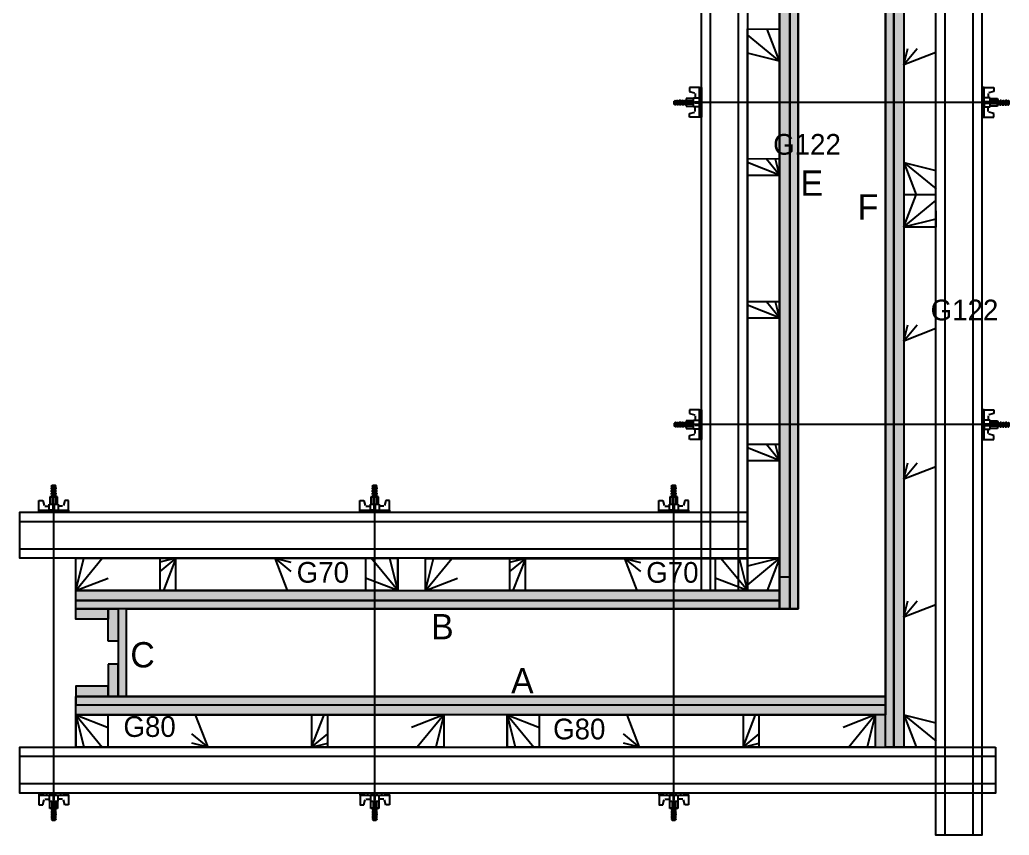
# Model space of a CAD drawing. Header units: metres. Extents: x 4696 to 9453, y 4077 to 4748.
# Drawn here: x 4696.1 to 5126.3, y 4115 to 4469.3 of the extents above; entities that cross this region are included whole.
import ezdxf

# ---------------------------------------------------------------- set-up
doc = ezdxf.new("R2010")
doc.units = ezdxf.units.M
for name, color, linetype in [('CHAPA', 7, 'Continuous'), ('CONCRETO', 7, 'Continuous'), ('Hachura', 7, 'Continuous'), ('Madeira', 7, 'Continuous'), ('Perfil Metálico', 7, 'Continuous'), ('SARRAFO', 7, 'Continuous'), ('TEXTO_GERAL', 7, 'Continuous')]:
    doc.layers.add(name, color=color, linetype=linetype)

msp = doc.modelspace()

# ---------------------------------------------------------------- hatches: boundary and pattern name
at = {"layer": 'Hachura'}
h = msp.add_hatch(color=7, dxfattribs=at)
h.dxf.hatch_style = 1
h.paths.add_polyline_path([(5026.46, 4633.3), (5030.86, 4633.3), (5030.86, 4633.3), (5030.86, 4213.3), (5030.86, 4213.3), (5026.46, 4213.3), (5026.46, 4213.3), (5026.46, 4633.3)])
h = msp.add_hatch(color=7, dxfattribs=at)
h.dxf.hatch_style = 1
h.paths.add_polyline_path([(5030.86, 4633.3), (5034.46, 4633.3), (5034.46, 4633.3), (5034.46, 4213.3), (5034.46, 4213.3), (5030.86, 4213.3), (5030.86, 4213.3), (5030.86, 4633.3)])
h = msp.add_hatch(color=7, dxfattribs=at)
h.dxf.hatch_style = 1
h.paths.add_polyline_path([(5076.06, 4153.3), (5072.46, 4153.3), (5072.46, 4153.3), (5072.46, 4633.3), (5072.46, 4633.3), (5076.06, 4633.3), (5076.06, 4633.3), (5076.06, 4153.3)])
h = msp.add_hatch(color=7, dxfattribs=at)
h.dxf.hatch_style = 1
h.paths.add_polyline_path([(5076.06, 4633.3), (5080.46, 4633.3), (5080.46, 4633.3), (5080.46, 4153.3), (5080.46, 4153.3), (5076.06, 4153.3), (5076.06, 4153.3), (5076.06, 4633.3)])
h = msp.add_hatch(color=7, dxfattribs=at)
h.dxf.hatch_style = 1
h.paths.add_polyline_path([(5026.46, 4216.9), (5026.46, 4221.3), (5026.46, 4221.3), (4720.46, 4221.3), (4720.46, 4221.3), (4720.46, 4216.9), (4720.46, 4216.9), (5026.46, 4216.9)])
h = msp.add_hatch(color=7, dxfattribs=at)
h.dxf.hatch_style = 1
h.paths.add_polyline_path([(5026.46, 4213.3), (4720.46, 4213.3), (4720.46, 4213.3), (4720.46, 4216.9), (4720.46, 4216.9), (5026.46, 4216.9), (5026.46, 4216.9), (5026.46, 4213.3)])
h = msp.add_hatch(color=7, dxfattribs=at)
h.dxf.hatch_style = 1
h.paths.add_polyline_path([(4734.46, 4208.9), (4734.46, 4213.3), (4734.46, 4213.3), (4720.46, 4213.3), (4720.46, 4213.3), (4720.46, 4208.9), (4720.46, 4208.9), (4734.46, 4208.9)])
h = msp.add_hatch(color=7, dxfattribs=at)
h.dxf.hatch_style = 1
h.paths.add_polyline_path([(4738.86, 4213.3), (4734.46, 4213.3), (4734.46, 4213.3), (4734.46, 4199.3), (4734.46, 4199.3), (4738.86, 4199.3), (4738.86, 4199.3), (4738.86, 4213.3)])
h = msp.add_hatch(color=7, dxfattribs=at)
h.dxf.hatch_style = 1
h.paths.add_polyline_path([(4738.86, 4175.3), (4742.46, 4175.3), (4742.46, 4175.3), (4742.46, 4213.3), (4742.46, 4213.3), (4738.86, 4213.3), (4738.86, 4213.3), (4738.86, 4175.3)])
h = msp.add_hatch(color=7, dxfattribs=at)
h.dxf.hatch_style = 1
h.paths.add_polyline_path([(4738.86, 4175.3), (4734.46, 4175.3), (4734.46, 4175.3), (4734.46, 4189.3), (4734.46, 4189.3), (4738.86, 4189.3), (4738.86, 4189.3), (4738.86, 4175.3)])
h = msp.add_hatch(color=7, dxfattribs=at)
h.dxf.hatch_style = 1
h.paths.add_polyline_path([(4734.46, 4179.7), (4734.46, 4175.3), (4734.46, 4175.3), (4720.46, 4175.3), (4720.46, 4175.3), (4720.46, 4179.7), (4720.46, 4179.7), (4734.46, 4179.7)])
h = msp.add_hatch(color=7, dxfattribs=at)
h.dxf.hatch_style = 1
h.paths.add_polyline_path([(5072.46, 4175.3), (4720.46, 4175.3), (4720.46, 4175.3), (4720.46, 4171.7), (4720.46, 4171.7), (5072.46, 4171.7), (5072.46, 4171.7), (5072.46, 4175.3)])
h = msp.add_hatch(color=7, dxfattribs=at)
h.dxf.hatch_style = 1
h.paths.add_polyline_path([(5072.46, 4171.7), (5072.46, 4167.3), (5072.46, 4167.3), (4720.46, 4167.3), (4720.46, 4167.3), (4720.46, 4171.7), (4720.46, 4171.7), (5072.46, 4171.7)])
h = msp.add_hatch(color=7, dxfattribs=at)
h.dxf.hatch_style = 1
h.paths.add_polyline_path([(5072.46, 4153.3), (5068.06, 4153.3), (5068.06, 4153.3), (5068.06, 4167.3), (5068.06, 4167.3), (5072.46, 4167.3), (5072.46, 4167.3), (5072.46, 4153.3)])

# ---------------------------------------------------------------- linework, layer by layer
at = {"layer": 'CHAPA', "color": 7, "lineweight": 25}
for p, q in [((5072.46, 4175.3), (5072.46, 4167.3)), ((5072.46, 4167.3), (5068.68, 4167.3))]:
    msp.add_line(p, q, dxfattribs=at)
for points in [[(5034.46, 4633.3), (5034.46, 4213.3), (5030.86, 4213.3), (5030.86, 4633.3)], [(5076.06, 4153.3), (5072.46, 4153.3), (5072.46, 4633.3), (5076.06, 4633.3)], [(5026.46, 4213.3), (4720.46, 4213.3), (4720.46, 4216.9), (5026.46, 4216.9)], [(4738.86, 4175.3), (4742.46, 4175.3), (4742.46, 4213.3), (4738.86, 4213.3)], [(5072.46, 4175.3), (4720.46, 4175.3), (4720.46, 4171.7), (5072.46, 4171.7)]]:
    msp.add_lwpolyline(points, close=True, dxfattribs=at)
at = {"layer": 'CONCRETO', "color": 7, "lineweight": 25}
msp.add_lwpolyline([(4742.46, 4175.3), (4742.46, 4213.3), (5034.46, 4213.3), (5034.46, 4611.3), (5072.46, 4611.3), (5072.46, 4175.3)], close=True, dxfattribs=at)
at = {"layer": 'Hachura', "color": 7, "lineweight": 25}
for p, q in [((4991.56, 4439.84), (4987.31, 4439.84)), ((4987.31, 4439.84), (4987.31, 4438.17)), ((4991.56, 4426.94), (4991.56, 4439.84)), ((4991.56, 4439.84), (4992.47, 4439.84)), ((4992.47, 4439.84), (4992.47, 4426.95)), ((5114.47, 4439.84), (5114.47, 4426.95)), ((5115.37, 4439.84), (5114.47, 4439.84)), ((5115.37, 4426.94), (5115.37, 4439.84)), ((5115.37, 4439.84), (5119.63, 4439.84)), ((5119.63, 4439.84), (5119.63, 4438.16)), ((4987.31, 4438.17), (4989.52, 4437.58)), ((4989.76, 4437.27), (4989.76, 4435.32)), ((4991.54, 4439.7), (4992.47, 4439.7)), ((4991.54, 4439.49), (4992.47, 4439.49)), ((4991.54, 4439.16), (4992.47, 4439.16)), ((4991.54, 4438.69), (4992.47, 4438.69)), ((4991.54, 4437.85), (4992.47, 4437.85)), ((4991.54, 4436.42), (4992.47, 4436.42)), ((4992.47, 4438.89), (4992.47, 4431.07)), ((5115.39, 4439.7), (5114.46, 4439.7)), ((5115.39, 4439.49), (5114.46, 4439.49)), ((5115.39, 4439.16), (5114.46, 4439.16)), ((5115.39, 4438.69), (5114.46, 4438.69)), ((5115.39, 4437.85), (5114.46, 4437.85)), ((5114.47, 4438.89), (5114.47, 4431.07)), ((5115.39, 4436.42), (5114.47, 4436.42)), ((5117.17, 4437.27), (5117.17, 4435.32)), ((5119.63, 4438.16), (5117.42, 4437.58)), ((4980.99, 4434.29), (4980.67, 4433.97)), ((4980.67, 4432.68), (4980.67, 4433.97)), ((4980.99, 4432.36), (4980.67, 4432.68)), ((4980.99, 4433.78), (4981.32, 4434.45)), ((4981.55, 4434.4), (4980.99, 4433.26)), ((4980.99, 4434.04), (4981.12, 4434.3)), ((4981.12, 4434.3), (4980.99, 4434.3)), ((4981.63, 4434.3), (4980.99, 4433.01)), ((4980.99, 4434.29), (4980.99, 4432.36)), ((4981.31, 4432.36), (4980.99, 4432.36)), ((4980.99, 4432.36), (4980.99, 4432.36)), ((4981.31, 4432.36), (4982.28, 4434.3)), ((4981.31, 4432.36), (4982.28, 4434.3)), ((4981.4, 4432.29), (4982.48, 4434.45)), ((4981.63, 4434.3), (4982.28, 4434.3)), ((4982.71, 4434.4), (4981.64, 4432.25)), ((4982.79, 4434.3), (4981.82, 4432.36)), ((4982.47, 4432.36), (4981.82, 4432.36)), ((4982.47, 4432.36), (4983.44, 4434.3)), ((4982.56, 4432.29), (4983.65, 4434.45)), ((4983.44, 4434.3), (4982.79, 4434.3)), ((4983.87, 4434.4), (4982.8, 4432.25)), ((4983.95, 4434.3), (4982.99, 4432.36)), ((4983.63, 4432.36), (4982.99, 4432.36)), ((4983.2, 4432.36), (4982.99, 4432.36)), ((4983.63, 4432.36), (4984.6, 4434.3)), ((4983.72, 4432.29), (4984.81, 4434.45)), ((4984.16, 4434.3), (4983.95, 4434.3)), ((4985.03, 4434.4), (4983.96, 4432.25)), ((4985.11, 4434.3), (4984.15, 4432.36)), ((4984.79, 4432.36), (4984.15, 4432.36)), ((4984.16, 4434.3), (4984.6, 4434.3)), ((4984.79, 4432.36), (4985.76, 4434.3)), ((4985.11, 4434.3), (4985.76, 4434.3)), ((4985.76, 4433.52), (4985.13, 4432.25)), ((4985.76, 4433.26), (4985.31, 4432.36)), ((4985.76, 4432.36), (4985.31, 4432.36)), ((5125.27, 4433.39), (4985.47, 4433.38)), ((4985.76, 4435.07), (4985.76, 4431.72)), ((4988.98, 4435.07), (4985.76, 4435.07)), ((4985.76, 4434.3), (4988.98, 4434.3)), ((4985.76, 4432.75), (4988.98, 4432.75)), ((4985.76, 4431.72), (4988.98, 4431.72)), ((4985.83, 4435.07), (4985.83, 4431.72)), ((4988.98, 4431.46), (4988.98, 4435.33)), ((4988.98, 4435.33), (4991.56, 4435.33)), ((4988.98, 4435.33), (4988.98, 4435.07)), ((4988.98, 4435.33), (4988.98, 4435.07)), ((4991.56, 4431.46), (4988.98, 4431.46)), ((4989.56, 4433.6), (4991.56, 4433.6)), ((4991.56, 4433.08), (4989.56, 4433.08)), ((4989.76, 4429.51), (4989.76, 4431.46)), ((4991.56, 4433.39), (4991.56, 4431.46)), ((4991.56, 4433.39), (4992.47, 4433.39)), ((4991.56, 4432.1), (4991.56, 4432.75)), ((4991.56, 4426.94), (4991.56, 4432.1)), ((4991.88, 4432.43), (4991.67, 4432.43)), ((4991.69, 4434.37), (4992.12, 4434.37)), ((4992.32, 4432.43), (4991.88, 4432.43)), ((5115.37, 4433.39), (5114.47, 4433.39)), ((5114.62, 4432.43), (5115.05, 4432.43)), ((5115.24, 4434.37), (5114.81, 4434.37)), ((5115.05, 4432.43), (5115.26, 4432.43)), ((5117.95, 4435.33), (5115.37, 4435.33)), ((5117.37, 4433.6), (5115.37, 4433.6)), ((5115.37, 4433.39), (5115.37, 4431.46)), ((5115.37, 4433.08), (5117.37, 4433.08)), ((5115.37, 4432.1), (5115.37, 4432.75)), ((5115.37, 4426.94), (5115.37, 4432.1)), ((5115.37, 4431.46), (5117.95, 4431.46)), ((5117.17, 4429.51), (5117.17, 4431.46)), ((5117.95, 4431.46), (5117.95, 4435.33)), ((5117.95, 4435.33), (5117.95, 4435.07)), ((5117.95, 4435.33), (5117.95, 4435.07)), ((5117.95, 4435.07), (5121.17, 4435.07)), ((5121.17, 4434.3), (5117.95, 4434.3)), ((5121.17, 4432.75), (5117.95, 4432.75)), ((5121.17, 4431.72), (5117.95, 4431.72)), ((5121.11, 4435.07), (5121.11, 4431.72)), ((5121.17, 4435.07), (5121.17, 4431.72)), ((5121.82, 4434.3), (5121.17, 4434.3)), ((5122.14, 4432.36), (5121.17, 4434.3)), ((5121.17, 4433.52), (5121.81, 4432.25)), ((5121.17, 4433.26), (5121.62, 4432.36)), ((5121.17, 4432.36), (5121.62, 4432.36)), ((5121.82, 4434.3), (5122.79, 4432.36)), ((5121.9, 4434.39), (5122.97, 4432.25)), ((5123.21, 4432.29), (5122.13, 4434.45)), ((5122.14, 4432.36), (5122.79, 4432.36)), ((5122.77, 4434.3), (5122.33, 4434.3)), ((5123.3, 4432.36), (5122.33, 4434.3)), ((5122.77, 4434.3), (5122.98, 4434.3)), ((5122.98, 4434.3), (5123.95, 4432.36)), ((5123.06, 4434.39), (5124.13, 4432.25)), ((5124.37, 4432.29), (5123.29, 4434.45)), ((5123.3, 4432.36), (5123.95, 4432.36)), ((5123.49, 4434.3), (5124.14, 4434.3)), ((5124.46, 4432.36), (5123.49, 4434.3)), ((5123.73, 4432.36), (5123.95, 4432.36)), ((5124.14, 4434.3), (5125.11, 4432.36)), ((5124.22, 4434.39), (5125.29, 4432.25)), ((5125.53, 4432.29), (5124.45, 4434.45)), ((5124.46, 4432.36), (5125.11, 4432.36)), ((5125.62, 4432.36), (5124.66, 4434.3)), ((5125.3, 4434.3), (5124.66, 4434.3)), ((5125.62, 4432.36), (5124.66, 4434.3)), ((5125.3, 4434.3), (5125.95, 4433.01)), ((5125.38, 4434.39), (5125.95, 4433.26)), ((5125.95, 4433.78), (5125.61, 4434.45)), ((5125.62, 4432.36), (5125.95, 4432.36)), ((5125.95, 4434.04), (5125.82, 4434.3)), ((5125.82, 4434.3), (5125.95, 4434.3)), ((5125.94, 4434.29), (5126.27, 4433.97)), ((5125.94, 4434.29), (5125.94, 4432.36)), ((5125.94, 4432.36), (5126.27, 4432.68)), ((5125.94, 4432.36), (5125.94, 4432.36)), ((5126.27, 4432.68), (5126.27, 4433.97)), ((4987.31, 4428.62), (4989.52, 4429.2)), ((4987.31, 4426.94), (4987.31, 4428.62)), ((4992.47, 4426.95), (4987.33, 4426.95)), ((4991.54, 4430.35), (4992.47, 4430.35)), ((4991.54, 4428.94), (4992.47, 4428.94)), ((4991.54, 4428.1), (4992.47, 4428.1)), ((4991.54, 4427.63), (4992.47, 4427.63)), ((4991.54, 4427.3), (4992.47, 4427.3)), ((4991.54, 4427.08), (4992.47, 4427.08)), ((5115.39, 4430.35), (5114.46, 4430.35)), ((5115.39, 4428.94), (5114.46, 4428.94)), ((5115.39, 4428.09), (5114.46, 4428.09)), ((5115.39, 4427.63), (5114.46, 4427.63)), ((5115.39, 4427.29), (5114.46, 4427.29)), ((5115.39, 4427.08), (5114.46, 4427.08)), ((5114.47, 4426.95), (5119.6, 4426.95)), ((5119.63, 4428.62), (5117.42, 4429.2)), ((5119.63, 4426.94), (5119.63, 4428.62)), ((4991.59, 4299.84), (4987.33, 4299.84)), ((4987.33, 4299.84), (4987.33, 4298.17)), ((4987.33, 4298.17), (4989.54, 4297.58)), ((4991.57, 4299.7), (4992.5, 4299.7)), ((4991.57, 4299.49), (4992.5, 4299.49)), ((4991.57, 4299.16), (4992.5, 4299.16)), ((4991.57, 4298.69), (4992.5, 4298.69)), ((4991.57, 4297.85), (4992.5, 4297.85)), ((4991.59, 4286.94), (4991.59, 4299.84)), ((4991.59, 4299.84), (4992.49, 4299.84)), ((4992.49, 4299.84), (4992.49, 4286.95)), ((4992.49, 4298.89), (4992.49, 4291.07)), ((5114.49, 4299.84), (5114.49, 4286.95)), ((5115.4, 4299.84), (5114.49, 4299.84)), ((5115.41, 4299.7), (5114.49, 4299.7)), ((5115.41, 4299.49), (5114.49, 4299.49)), ((5115.41, 4299.16), (5114.49, 4299.16)), ((5114.49, 4298.89), (5114.49, 4291.07)), ((5115.41, 4298.69), (5114.49, 4298.69)), ((5115.41, 4297.85), (5114.49, 4297.85)), ((5115.4, 4286.94), (5115.4, 4299.84)), ((5115.4, 4299.84), (5119.65, 4299.84)), ((5119.65, 4298.16), (5117.44, 4297.58)), ((5119.65, 4299.84), (5119.65, 4298.16)), ((4981.01, 4294.29), (4980.69, 4293.97)), ((4980.69, 4292.68), (4980.69, 4293.97)), ((4981.01, 4293.78), (4981.35, 4294.45)), ((4981.58, 4294.4), (4981.01, 4293.26)), ((4981.01, 4294.04), (4981.14, 4294.3)), ((4981.14, 4294.3), (4981.01, 4294.3)), ((4981.66, 4294.3), (4981.01, 4293.01)), ((4981.01, 4294.29), (4981.01, 4292.36)), ((4981.34, 4292.36), (4982.3, 4294.3)), ((4981.34, 4292.36), (4982.3, 4294.3)), ((4981.43, 4292.29), (4982.51, 4294.45)), ((4981.66, 4294.3), (4982.3, 4294.3)), ((4982.74, 4294.4), (4981.67, 4292.25)), ((4982.82, 4294.3), (4981.85, 4292.36)), ((4982.5, 4292.36), (4983.46, 4294.3)), ((4982.59, 4292.29), (4983.67, 4294.45)), ((4983.46, 4294.3), (4982.82, 4294.3)), ((4983.9, 4294.4), (4982.83, 4292.25)), ((4983.98, 4294.3), (4983.01, 4292.36)), ((4983.66, 4292.36), (4984.62, 4294.3)), ((4983.75, 4292.29), (4984.83, 4294.45)), ((4984.19, 4294.3), (4983.98, 4294.3)), ((4985.06, 4294.4), (4983.99, 4292.25)), ((4985.14, 4294.3), (4984.17, 4292.36)), ((4984.19, 4294.3), (4984.62, 4294.3)), ((4984.82, 4292.36), (4985.79, 4294.3)), ((4985.14, 4294.3), (4985.79, 4294.3)), ((4985.79, 4293.52), (4985.15, 4292.25)), ((4985.79, 4295.07), (4985.79, 4291.72)), ((4989.01, 4295.07), (4985.79, 4295.07)), ((4985.79, 4294.3), (4989.01, 4294.3)), ((4985.85, 4295.07), (4985.85, 4291.72)), ((4989.01, 4291.46), (4989.01, 4295.33)), ((4989.01, 4295.33), (4991.59, 4295.33)), ((4989.01, 4295.33), (4989.01, 4295.07)), ((4989.01, 4295.33), (4989.01, 4295.07)), ((4989.59, 4293.6), (4991.59, 4293.6)), ((4989.78, 4297.27), (4989.78, 4295.32)), ((4991.57, 4296.42), (4992.49, 4296.42)), ((4991.72, 4294.37), (4992.15, 4294.37)), ((5115.41, 4296.42), (5114.49, 4296.42)), ((5115.27, 4294.37), (5114.84, 4294.37)), ((5117.98, 4295.33), (5115.4, 4295.33)), ((5117.39, 4293.6), (5115.4, 4293.6)), ((5117.2, 4297.27), (5117.2, 4295.32)), ((5117.98, 4291.46), (5117.98, 4295.33)), ((5117.98, 4295.33), (5117.98, 4295.07)), ((5117.98, 4295.33), (5117.98, 4295.07)), ((5117.98, 4295.07), (5121.2, 4295.07)), ((5121.2, 4294.3), (5117.98, 4294.3)), ((5121.13, 4295.07), (5121.13, 4291.72)), ((5121.2, 4295.07), (5121.2, 4291.72)), ((5121.84, 4294.3), (5121.2, 4294.3)), ((5122.17, 4292.36), (5121.2, 4294.3)), ((5121.2, 4293.52), (5121.83, 4292.25)), ((5121.84, 4294.3), (5122.81, 4292.36)), ((5121.92, 4294.39), (5122.99, 4292.25)), ((5123.24, 4292.29), (5122.15, 4294.45)), ((5122.79, 4294.3), (5122.36, 4294.3)), ((5123.33, 4292.36), (5122.36, 4294.3)), ((5122.79, 4294.3), (5123.01, 4294.3)), ((5123.01, 4294.3), (5123.97, 4292.36)), ((5123.08, 4294.39), (5124.16, 4292.25)), ((5124.4, 4292.29), (5123.31, 4294.45)), ((5123.52, 4294.3), (5124.17, 4294.3)), ((5124.49, 4292.36), (5123.52, 4294.3)), ((5124.17, 4294.3), (5125.13, 4292.36)), ((5124.25, 4294.39), (5125.32, 4292.25)), ((5125.56, 4292.29), (5124.47, 4294.45)), ((5125.65, 4292.36), (5124.68, 4294.3)), ((5125.33, 4294.3), (5124.68, 4294.3)), ((5125.65, 4292.36), (5124.68, 4294.3)), ((5125.33, 4294.3), (5125.97, 4293.01)), ((5125.41, 4294.39), (5125.97, 4293.26)), ((5125.97, 4293.78), (5125.64, 4294.45)), ((5125.97, 4294.04), (5125.84, 4294.3)), ((5125.84, 4294.3), (5125.97, 4294.3)), ((5125.97, 4294.29), (5126.29, 4293.97)), ((5125.97, 4294.29), (5125.97, 4292.36)), ((5126.29, 4292.68), (5126.29, 4293.97)), ((4981.01, 4292.36), (4980.69, 4292.68)), ((4981.34, 4292.36), (4981.01, 4292.36)), ((4981.01, 4292.36), (4981.01, 4292.36)), ((4982.5, 4292.36), (4981.85, 4292.36)), ((4983.66, 4292.36), (4983.01, 4292.36)), ((4983.22, 4292.36), (4983.01, 4292.36)), ((4984.82, 4292.36), (4984.17, 4292.36)), ((4985.79, 4293.26), (4985.33, 4292.36)), ((4985.79, 4292.36), (4985.33, 4292.36)), ((5125.29, 4293.39), (4985.49, 4293.38)), ((4985.79, 4292.75), (4989.01, 4292.75)), ((4985.79, 4291.72), (4989.01, 4291.72)), ((4987.33, 4288.62), (4989.54, 4289.2)), ((4991.59, 4291.46), (4989.01, 4291.46)), ((4991.59, 4293.08), (4989.59, 4293.08)), ((4989.78, 4289.51), (4989.78, 4291.46)), ((4991.57, 4290.35), (4992.5, 4290.35)), ((4991.59, 4293.39), (4991.59, 4291.46)), ((4991.59, 4293.39), (4992.49, 4293.39)), ((4991.59, 4292.1), (4991.59, 4292.75)), ((4991.59, 4286.94), (4991.59, 4292.1)), ((4991.91, 4292.43), (4991.7, 4292.43)), ((4992.34, 4292.43), (4991.91, 4292.43)), ((5115.4, 4293.39), (5114.49, 4293.39)), ((5115.41, 4290.35), (5114.49, 4290.35)), ((5114.64, 4292.43), (5115.08, 4292.43)), ((5115.08, 4292.43), (5115.29, 4292.43)), ((5115.4, 4293.39), (5115.4, 4291.46)), ((5115.4, 4293.08), (5117.39, 4293.08)), ((5115.4, 4292.1), (5115.4, 4292.75)), ((5115.4, 4286.94), (5115.4, 4292.1)), ((5115.4, 4291.46), (5117.98, 4291.46)), ((5117.2, 4289.51), (5117.2, 4291.46)), ((5119.65, 4288.62), (5117.44, 4289.2)), ((5121.2, 4292.75), (5117.98, 4292.75)), ((5121.2, 4291.72), (5117.98, 4291.72)), ((5121.2, 4293.26), (5121.65, 4292.36)), ((5121.2, 4292.36), (5121.65, 4292.36)), ((5122.17, 4292.36), (5122.81, 4292.36)), ((5123.33, 4292.36), (5123.97, 4292.36)), ((5123.76, 4292.36), (5123.97, 4292.36)), ((5124.49, 4292.36), (5125.13, 4292.36)), ((5125.65, 4292.36), (5125.97, 4292.36)), ((5125.97, 4292.36), (5126.29, 4292.68)), ((5125.97, 4292.36), (5125.97, 4292.36)), ((4987.33, 4286.94), (4987.33, 4288.62)), ((4992.49, 4286.95), (4987.36, 4286.95)), ((4991.57, 4288.94), (4992.5, 4288.94)), ((4991.57, 4288.1), (4992.5, 4288.1)), ((4991.57, 4287.63), (4992.5, 4287.63)), ((4991.57, 4287.3), (4992.5, 4287.3)), ((4991.57, 4287.08), (4992.5, 4287.08)), ((5115.41, 4288.94), (5114.49, 4288.94)), ((5115.41, 4288.09), (5114.49, 4288.09)), ((5115.41, 4287.63), (5114.49, 4287.63)), ((5115.41, 4287.29), (5114.49, 4287.29)), ((5115.41, 4287.08), (5114.49, 4287.08)), ((5114.49, 4286.95), (5119.63, 4286.95)), ((5119.65, 4286.94), (5119.65, 4288.62)), ((4711.86, 4265.05), (4709.72, 4266.12)), ((4711.86, 4263.89), (4709.72, 4264.96)), ((4711.86, 4262.73), (4709.72, 4263.8)), ((4709.75, 4266.37), (4711.92, 4265.28)), ((4709.75, 4265.2), (4711.92, 4264.12)), ((4709.75, 4264.04), (4711.92, 4262.96)), ((4709.82, 4266.78), (4710.14, 4267.1)), ((4709.82, 4266.46), (4709.82, 4266.78)), ((4709.82, 4266.78), (4709.82, 4266.78)), ((4711.76, 4266.78), (4709.82, 4266.78)), ((4709.82, 4266.46), (4711.76, 4265.49)), ((4709.82, 4266.46), (4711.76, 4265.49)), ((4709.82, 4265.3), (4709.82, 4265.94)), ((4711.76, 4264.97), (4709.82, 4265.94)), ((4709.82, 4265.3), (4711.76, 4264.33)), ((4709.82, 4264.14), (4709.82, 4264.78)), ((4711.76, 4263.81), (4709.82, 4264.78)), ((4709.82, 4264.57), (4709.82, 4264.78)), ((4709.82, 4264.14), (4711.76, 4263.17)), ((4709.82, 4262.98), (4709.82, 4263.62)), ((4711.76, 4262.65), (4709.82, 4263.62)), ((4710.14, 4267.1), (4711.43, 4267.1)), ((4711.76, 4266.14), (4710.47, 4266.78)), ((4711.86, 4266.21), (4710.73, 4266.78)), ((4711.24, 4266.78), (4711.92, 4266.44)), ((4711.76, 4266.78), (4711.43, 4267.1)), ((4711.5, 4266.78), (4711.76, 4266.65)), ((4711.76, 4266.65), (4711.76, 4266.78)), ((4711.76, 4266.14), (4711.76, 4265.49)), ((4711.76, 4264.33), (4711.76, 4264.97)), ((4711.76, 4263.6), (4711.76, 4263.81)), ((4711.76, 4263.6), (4711.76, 4263.17)), ((4851.46, 4265.05), (4849.32, 4266.12)), ((4851.46, 4263.89), (4849.32, 4264.96)), ((4851.46, 4262.73), (4849.32, 4263.8)), ((4849.35, 4266.37), (4851.52, 4265.28)), ((4849.35, 4265.2), (4851.52, 4264.12)), ((4849.35, 4264.04), (4851.52, 4262.96)), ((4849.42, 4266.78), (4849.74, 4267.1)), ((4849.42, 4266.46), (4849.42, 4266.78)), ((4849.42, 4266.78), (4849.42, 4266.78)), ((4851.36, 4266.78), (4849.42, 4266.78)), ((4849.42, 4266.46), (4851.36, 4265.49)), ((4849.42, 4266.46), (4851.36, 4265.49)), ((4849.42, 4265.3), (4849.42, 4265.94)), ((4851.36, 4264.97), (4849.42, 4265.94)), ((4849.42, 4265.3), (4851.36, 4264.33)), ((4849.42, 4264.14), (4849.42, 4264.78)), ((4851.36, 4263.81), (4849.42, 4264.78)), ((4849.42, 4264.57), (4849.42, 4264.78)), ((4849.42, 4264.14), (4851.36, 4263.17)), ((4849.42, 4262.98), (4849.42, 4263.62)), ((4851.36, 4262.65), (4849.42, 4263.62)), ((4849.74, 4267.1), (4851.03, 4267.1)), ((4851.36, 4266.14), (4850.07, 4266.78)), ((4851.46, 4266.21), (4850.33, 4266.78)), ((4850.84, 4266.78), (4851.52, 4266.44)), ((4851.36, 4266.78), (4851.03, 4267.1)), ((4851.1, 4266.78), (4851.36, 4266.65)), ((4851.36, 4266.65), (4851.36, 4266.78)), ((4851.36, 4266.14), (4851.36, 4265.49)), ((4851.36, 4264.33), (4851.36, 4264.97)), ((4851.36, 4263.6), (4851.36, 4263.81)), ((4851.36, 4263.6), (4851.36, 4263.17)), ((4981.46, 4265.05), (4979.32, 4266.12)), ((4981.46, 4263.89), (4979.32, 4264.96)), ((4981.46, 4262.73), (4979.32, 4263.8)), ((4979.35, 4266.37), (4981.52, 4265.28)), ((4979.35, 4265.2), (4981.52, 4264.12)), ((4979.35, 4264.04), (4981.52, 4262.96)), ((4979.42, 4266.78), (4979.74, 4267.1)), ((4979.42, 4266.46), (4979.42, 4266.78)), ((4979.42, 4266.78), (4979.42, 4266.78)), ((4981.36, 4266.78), (4979.42, 4266.78)), ((4979.42, 4266.46), (4981.36, 4265.49)), ((4979.42, 4266.46), (4981.36, 4265.49)), ((4979.42, 4265.3), (4979.42, 4265.94)), ((4981.36, 4264.97), (4979.42, 4265.94)), ((4979.42, 4265.3), (4981.36, 4264.33)), ((4979.42, 4264.14), (4979.42, 4264.78)), ((4981.36, 4263.81), (4979.42, 4264.78)), ((4979.42, 4264.57), (4979.42, 4264.78)), ((4979.42, 4264.14), (4981.36, 4263.17)), ((4979.42, 4262.98), (4979.42, 4263.62)), ((4981.36, 4262.65), (4979.42, 4263.62)), ((4979.74, 4267.1), (4981.03, 4267.1)), ((4981.36, 4266.14), (4980.07, 4266.78)), ((4981.46, 4266.21), (4980.33, 4266.78)), ((4980.84, 4266.78), (4981.52, 4266.44)), ((4981.36, 4266.78), (4981.03, 4267.1)), ((4981.1, 4266.78), (4981.36, 4266.65)), ((4981.36, 4266.65), (4981.36, 4266.78)), ((4981.36, 4266.14), (4981.36, 4265.49)), ((4981.36, 4264.33), (4981.36, 4264.97)), ((4981.36, 4263.6), (4981.36, 4263.81)), ((4981.36, 4263.6), (4981.36, 4263.17)), ((4704.41, 4260.46), (4706.08, 4260.46)), ((4704.41, 4255.3), (4704.41, 4260.44)), ((4706.08, 4260.46), (4706.66, 4258.25)), ((4712.53, 4262.01), (4709.18, 4262.01)), ((4709.18, 4262.01), (4709.18, 4258.78)), ((4712.53, 4261.94), (4709.18, 4261.94)), ((4710.98, 4262.01), (4709.72, 4262.64)), ((4709.82, 4262.98), (4711.76, 4262.01)), ((4710.73, 4262.01), (4709.82, 4262.46)), ((4709.82, 4262.01), (4709.82, 4262.46)), ((4710.21, 4262.01), (4710.21, 4258.78)), ((4710.86, 4122.5), (4710.85, 4262.3)), ((4711.76, 4262.65), (4711.76, 4262.01)), ((4711.76, 4262.01), (4711.76, 4258.78)), ((4712.53, 4258.78), (4712.53, 4262.01)), ((4715.63, 4260.46), (4715.05, 4258.25)), ((4717.3, 4260.46), (4715.63, 4260.46)), ((4717.3, 4256.2), (4717.3, 4260.46)), ((4844, 4260.46), (4845.68, 4260.46)), ((4844.01, 4255.3), (4844.01, 4260.44)), ((4845.68, 4260.46), (4846.26, 4258.25)), ((4852.13, 4262.01), (4848.78, 4262.01)), ((4848.78, 4262.01), (4848.78, 4258.78)), ((4852.13, 4261.94), (4848.78, 4261.94)), ((4850.58, 4262.01), (4849.32, 4262.64)), ((4849.42, 4262.98), (4851.36, 4262.01)), ((4850.33, 4262.01), (4849.42, 4262.46)), ((4849.42, 4262.01), (4849.42, 4262.46)), ((4849.81, 4262.01), (4849.81, 4258.78)), ((4850.46, 4122.53), (4850.45, 4262.33)), ((4851.36, 4262.65), (4851.36, 4262.01)), ((4851.36, 4262.01), (4851.36, 4258.78)), ((4852.13, 4258.78), (4852.13, 4262.01)), ((4855.23, 4260.46), (4854.64, 4258.25)), ((4856.9, 4260.46), (4855.23, 4260.46)), ((4856.9, 4256.2), (4856.9, 4260.46)), ((4974, 4260.46), (4975.68, 4260.46)), ((4974.01, 4255.3), (4974.01, 4260.44)), ((4975.68, 4260.46), (4976.26, 4258.25)), ((4982.13, 4262.01), (4978.78, 4262.01)), ((4978.78, 4262.01), (4978.78, 4258.78)), ((4982.13, 4261.94), (4978.78, 4261.94)), ((4980.58, 4262.01), (4979.32, 4262.64)), ((4979.42, 4262.98), (4981.36, 4262.01)), ((4980.33, 4262.01), (4979.42, 4262.46)), ((4979.42, 4262.01), (4979.42, 4262.46)), ((4979.81, 4262.01), (4979.81, 4258.78)), ((4980.46, 4122.53), (4980.45, 4262.33)), ((4981.36, 4262.65), (4981.36, 4262.01)), ((4981.36, 4262.01), (4981.36, 4258.78)), ((4982.13, 4258.78), (4982.13, 4262.01)), ((4985.23, 4260.46), (4984.64, 4258.25)), ((4986.9, 4260.46), (4985.23, 4260.46)), ((4986.9, 4256.2), (4986.9, 4260.46)), ((4704.41, 4256.2), (4717.3, 4256.2)), ((4704.41, 4256.2), (4709.57, 4256.2)), ((4717.3, 4255.3), (4704.41, 4255.3)), ((4704.55, 4256.22), (4704.55, 4255.3)), ((4704.76, 4256.22), (4704.76, 4255.3)), ((4705.09, 4256.22), (4705.09, 4255.3)), ((4705.56, 4256.22), (4705.56, 4255.3)), ((4706.4, 4256.22), (4706.4, 4255.3)), ((4706.98, 4258.01), (4708.92, 4258.01)), ((4707.82, 4256.22), (4707.82, 4255.3)), ((4716.35, 4255.3), (4708.54, 4255.3)), ((4708.92, 4258.78), (4712.79, 4258.78)), ((4708.92, 4256.2), (4708.92, 4258.78)), ((4710.85, 4256.2), (4708.92, 4256.2)), ((4709.57, 4256.2), (4710.21, 4256.2)), ((4709.9, 4255.88), (4709.9, 4256.1)), ((4709.9, 4255.45), (4709.9, 4255.88)), ((4710.54, 4256.2), (4710.54, 4258.2)), ((4710.85, 4256.2), (4710.85, 4255.3)), ((4711.06, 4258.2), (4711.06, 4256.2)), ((4711.83, 4256.08), (4711.83, 4255.64)), ((4712.79, 4258.78), (4712.53, 4258.78)), ((4712.79, 4258.78), (4712.53, 4258.78)), ((4712.79, 4258.78), (4712.79, 4256.2)), ((4714.73, 4258.01), (4712.79, 4258.01)), ((4713.88, 4256.22), (4713.88, 4255.3)), ((4715.31, 4256.22), (4715.31, 4255.3)), ((4716.16, 4256.22), (4716.16, 4255.3)), ((4716.62, 4256.22), (4716.62, 4255.3)), ((4716.96, 4256.22), (4716.96, 4255.3)), ((4717.17, 4256.22), (4717.17, 4255.3)), ((4717.3, 4256.2), (4717.3, 4255.3)), ((4844, 4256.2), (4856.9, 4256.2)), ((4844, 4256.2), (4849.16, 4256.2)), ((4856.9, 4255.3), (4844.01, 4255.3)), ((4844.15, 4256.22), (4844.15, 4255.3)), ((4844.36, 4256.22), (4844.36, 4255.3)), ((4844.69, 4256.22), (4844.69, 4255.3)), ((4845.16, 4256.22), (4845.16, 4255.3)), ((4846, 4256.22), (4846, 4255.3)), ((4846.58, 4258.01), (4848.52, 4258.01)), ((4847.41, 4256.22), (4847.41, 4255.3)), ((4855.95, 4255.3), (4848.14, 4255.3)), ((4848.52, 4258.78), (4852.39, 4258.78)), ((4848.52, 4256.2), (4848.52, 4258.78)), ((4850.45, 4256.2), (4848.52, 4256.2)), ((4849.16, 4256.2), (4849.81, 4256.2)), ((4849.49, 4255.88), (4849.49, 4256.1)), ((4849.49, 4255.45), (4849.49, 4255.88)), ((4850.14, 4256.2), (4850.14, 4258.2)), ((4850.45, 4256.2), (4850.45, 4255.3)), ((4850.66, 4258.2), (4850.66, 4256.2)), ((4851.43, 4256.08), (4851.43, 4255.64)), ((4852.39, 4258.78), (4852.13, 4258.78)), ((4852.39, 4258.78), (4852.13, 4258.78)), ((4854.33, 4258.01), (4852.38, 4258.01)), ((4852.39, 4258.78), (4852.39, 4256.2)), ((4853.48, 4256.22), (4853.48, 4255.3)), ((4854.91, 4256.22), (4854.91, 4255.3)), ((4855.75, 4256.22), (4855.75, 4255.3)), ((4856.22, 4256.22), (4856.22, 4255.3)), ((4856.56, 4256.22), (4856.56, 4255.3)), ((4856.77, 4256.22), (4856.77, 4255.3)), ((4856.9, 4256.2), (4856.9, 4255.3)), ((4974, 4256.2), (4986.9, 4256.2)), ((4974, 4256.2), (4979.16, 4256.2)), ((4986.9, 4255.3), (4974.01, 4255.3)), ((4974.15, 4256.22), (4974.15, 4255.3)), ((4974.36, 4256.22), (4974.36, 4255.3)), ((4974.69, 4256.22), (4974.69, 4255.3)), ((4975.16, 4256.22), (4975.16, 4255.3)), ((4976, 4256.22), (4976, 4255.3)), ((4976.58, 4258.01), (4978.52, 4258.01)), ((4977.41, 4256.22), (4977.41, 4255.3)), ((4985.95, 4255.3), (4978.14, 4255.3)), ((4978.52, 4258.78), (4982.39, 4258.78)), ((4978.52, 4256.2), (4978.52, 4258.78)), ((4980.45, 4256.2), (4978.52, 4256.2)), ((4979.16, 4256.2), (4979.81, 4256.2)), ((4979.49, 4255.88), (4979.49, 4256.1)), ((4979.49, 4255.45), (4979.49, 4255.88)), ((4980.14, 4256.2), (4980.14, 4258.2)), ((4980.45, 4256.2), (4980.45, 4255.3)), ((4980.66, 4258.2), (4980.66, 4256.2)), ((4981.43, 4256.08), (4981.43, 4255.64)), ((4982.39, 4258.78), (4982.13, 4258.78)), ((4982.39, 4258.78), (4982.13, 4258.78)), ((4984.33, 4258.01), (4982.38, 4258.01)), ((4982.39, 4258.78), (4982.39, 4256.2)), ((4983.48, 4256.22), (4983.48, 4255.3)), ((4984.91, 4256.22), (4984.91, 4255.3)), ((4985.75, 4256.22), (4985.75, 4255.3)), ((4986.22, 4256.22), (4986.22, 4255.3)), ((4986.56, 4256.22), (4986.56, 4255.3)), ((4986.77, 4256.22), (4986.77, 4255.3)), ((4986.9, 4256.2), (4986.9, 4255.3)), ((4717.3, 4133.3), (4704.41, 4133.3)), ((4704.41, 4133.3), (4704.41, 4128.16)), ((4704.41, 4132.4), (4717.3, 4132.4)), ((4704.41, 4132.4), (4709.56, 4132.4)), ((4704.55, 4132.38), (4704.55, 4133.31)), ((4704.76, 4132.38), (4704.76, 4133.31)), ((4705.09, 4132.38), (4705.09, 4133.31)), ((4705.56, 4132.38), (4705.56, 4133.31)), ((4706.08, 4128.14), (4706.66, 4130.35)), ((4706.4, 4132.38), (4706.4, 4133.31)), ((4706.98, 4130.59), (4708.92, 4130.59)), ((4707.81, 4132.38), (4707.81, 4133.31)), ((4716.35, 4133.3), (4708.54, 4133.3)), ((4710.85, 4132.4), (4708.92, 4132.4)), ((4708.92, 4132.4), (4708.92, 4129.82)), ((4709.56, 4132.4), (4710.21, 4132.4)), ((4709.89, 4133.15), (4709.89, 4132.72)), ((4709.89, 4132.72), (4709.89, 4132.51)), ((4710.54, 4132.4), (4710.54, 4130.4)), ((4710.85, 4132.4), (4710.85, 4133.3)), ((4711.06, 4130.4), (4711.06, 4132.4)), ((4711.83, 4132.52), (4711.83, 4132.96)), ((4712.79, 4129.82), (4712.79, 4132.4)), ((4714.73, 4130.59), (4712.79, 4130.59)), ((4713.88, 4132.38), (4713.88, 4133.3)), ((4715.63, 4128.14), (4715.05, 4130.35)), ((4715.31, 4132.38), (4715.31, 4133.31)), ((4716.16, 4132.38), (4716.16, 4133.31)), ((4716.62, 4132.38), (4716.62, 4133.31)), ((4716.96, 4132.38), (4716.96, 4133.31)), ((4717.17, 4132.38), (4717.17, 4133.31)), ((4717.3, 4132.4), (4717.3, 4133.3)), ((4717.3, 4132.4), (4717.3, 4128.14)), ((4844.01, 4132.4), (4856.91, 4132.4)), ((4844.01, 4132.4), (4849.17, 4132.4)), ((4856.91, 4133.3), (4844.02, 4133.3)), ((4844.02, 4133.3), (4844.02, 4128.16)), ((4844.15, 4132.38), (4844.15, 4133.31)), ((4844.36, 4132.38), (4844.36, 4133.31)), ((4844.7, 4132.38), (4844.7, 4133.31)), ((4845.16, 4132.38), (4845.16, 4133.31)), ((4845.69, 4128.14), (4846.27, 4130.35)), ((4846.01, 4132.38), (4846.01, 4133.31)), ((4846.58, 4130.59), (4848.53, 4130.59)), ((4847.42, 4132.38), (4847.42, 4133.31)), ((4855.96, 4133.3), (4848.14, 4133.3)), ((4850.46, 4132.4), (4848.53, 4132.4)), ((4848.53, 4132.4), (4848.53, 4129.82)), ((4849.17, 4132.4), (4849.82, 4132.4)), ((4849.5, 4133.15), (4849.5, 4132.72)), ((4849.5, 4132.72), (4849.5, 4132.51)), ((4850.15, 4132.4), (4850.15, 4130.4)), ((4850.46, 4132.4), (4850.46, 4133.3)), ((4850.66, 4130.4), (4850.66, 4132.4)), ((4851.44, 4132.52), (4851.44, 4132.96)), ((4854.34, 4130.59), (4852.39, 4130.59)), ((4852.4, 4129.82), (4852.4, 4132.4)), ((4853.49, 4132.38), (4853.49, 4133.3)), ((4855.23, 4128.14), (4854.65, 4130.35)), ((4854.92, 4132.38), (4854.92, 4133.31)), ((4855.76, 4132.38), (4855.76, 4133.31)), ((4856.23, 4132.38), (4856.23, 4133.31)), ((4856.56, 4132.38), (4856.56, 4133.31)), ((4856.77, 4132.38), (4856.77, 4133.31)), ((4856.91, 4132.4), (4856.91, 4133.3)), ((4856.91, 4132.4), (4856.91, 4128.14)), ((4974.01, 4132.4), (4986.91, 4132.4)), ((4974.01, 4132.4), (4979.17, 4132.4)), ((4986.91, 4133.3), (4974.02, 4133.3)), ((4974.02, 4133.3), (4974.02, 4128.16)), ((4974.15, 4132.38), (4974.15, 4133.31)), ((4974.36, 4132.38), (4974.36, 4133.31)), ((4974.7, 4132.38), (4974.7, 4133.31)), ((4975.16, 4132.38), (4975.16, 4133.31)), ((4975.69, 4128.14), (4976.27, 4130.35)), ((4976.01, 4132.38), (4976.01, 4133.31)), ((4976.58, 4130.59), (4978.53, 4130.59)), ((4977.42, 4132.38), (4977.42, 4133.31)), ((4985.96, 4133.3), (4978.14, 4133.3)), ((4980.46, 4132.4), (4978.53, 4132.4)), ((4978.53, 4132.4), (4978.53, 4129.82)), ((4979.17, 4132.4), (4979.82, 4132.4)), ((4979.5, 4133.15), (4979.5, 4132.72)), ((4979.5, 4132.72), (4979.5, 4132.51)), ((4980.15, 4132.4), (4980.15, 4130.4)), ((4980.46, 4132.4), (4980.46, 4133.3)), ((4980.66, 4130.4), (4980.66, 4132.4)), ((4981.44, 4132.52), (4981.44, 4132.96)), ((4984.34, 4130.59), (4982.39, 4130.59)), ((4982.4, 4129.82), (4982.4, 4132.4)), ((4983.49, 4132.38), (4983.49, 4133.3)), ((4985.23, 4128.14), (4984.65, 4130.35)), ((4984.92, 4132.38), (4984.92, 4133.31)), ((4985.76, 4132.38), (4985.76, 4133.31)), ((4986.23, 4132.38), (4986.23, 4133.31)), ((4986.56, 4132.38), (4986.56, 4133.31)), ((4986.77, 4132.38), (4986.77, 4133.31)), ((4986.91, 4132.4), (4986.91, 4133.3)), ((4986.91, 4132.4), (4986.91, 4128.14)), ((4704.41, 4128.14), (4706.08, 4128.14)), ((4708.92, 4129.82), (4712.79, 4129.82)), ((4709.18, 4126.59), (4709.18, 4129.82)), ((4712.53, 4126.66), (4709.18, 4126.66)), ((4712.53, 4126.59), (4709.18, 4126.59)), ((4710.98, 4126.59), (4709.72, 4125.96)), ((4711.86, 4125.87), (4709.72, 4124.8)), ((4709.82, 4125.63), (4711.76, 4126.59)), ((4710.73, 4126.59), (4709.82, 4126.14)), ((4709.82, 4126.59), (4709.82, 4126.14)), ((4711.76, 4125.95), (4709.82, 4124.98)), ((4710.21, 4126.59), (4710.21, 4129.82)), ((4711.76, 4126.59), (4711.76, 4129.82)), ((4711.76, 4125.95), (4711.76, 4126.59)), ((4712.53, 4129.82), (4712.53, 4126.59)), ((4712.79, 4129.82), (4712.53, 4129.82)), ((4712.79, 4129.82), (4712.53, 4129.82)), ((4717.3, 4128.14), (4715.63, 4128.14)), ((4844.01, 4128.14), (4845.69, 4128.14)), ((4848.53, 4129.82), (4852.4, 4129.82)), ((4848.78, 4126.59), (4848.78, 4129.82)), ((4852.14, 4126.66), (4848.78, 4126.66)), ((4852.14, 4126.59), (4848.78, 4126.59)), ((4850.59, 4126.59), (4849.32, 4125.96)), ((4851.46, 4125.87), (4849.32, 4124.8)), ((4849.43, 4125.63), (4851.36, 4126.59)), ((4850.33, 4126.59), (4849.43, 4126.14)), ((4849.43, 4126.59), (4849.43, 4126.14)), ((4851.36, 4125.95), (4849.43, 4124.98)), ((4849.82, 4126.59), (4849.82, 4129.82)), ((4851.36, 4126.59), (4851.36, 4129.82)), ((4851.36, 4125.95), (4851.36, 4126.59)), ((4852.14, 4129.82), (4852.14, 4126.59)), ((4852.4, 4129.82), (4852.14, 4129.82)), ((4852.4, 4129.82), (4852.14, 4129.82)), ((4856.91, 4128.14), (4855.23, 4128.14)), ((4974.01, 4128.14), (4975.69, 4128.14)), ((4978.53, 4129.82), (4982.4, 4129.82)), ((4978.78, 4126.59), (4978.78, 4129.82)), ((4982.14, 4126.66), (4978.78, 4126.66)), ((4982.14, 4126.59), (4978.78, 4126.59)), ((4980.59, 4126.59), (4979.32, 4125.96)), ((4981.46, 4125.87), (4979.32, 4124.8)), ((4979.43, 4125.63), (4981.36, 4126.59)), ((4980.33, 4126.59), (4979.43, 4126.14)), ((4979.43, 4126.59), (4979.43, 4126.14)), ((4981.36, 4125.95), (4979.43, 4124.98)), ((4979.82, 4126.59), (4979.82, 4129.82)), ((4981.36, 4126.59), (4981.36, 4129.82)), ((4981.36, 4125.95), (4981.36, 4126.59)), ((4982.14, 4129.82), (4982.14, 4126.59)), ((4982.4, 4129.82), (4982.14, 4129.82)), ((4982.4, 4129.82), (4982.14, 4129.82)), ((4986.91, 4128.14), (4985.23, 4128.14)), ((4711.86, 4124.71), (4709.72, 4123.64)), ((4711.86, 4123.55), (4709.72, 4122.48)), ((4709.75, 4124.56), (4711.92, 4125.64)), ((4709.75, 4123.4), (4711.92, 4124.48)), ((4709.75, 4122.24), (4711.92, 4123.32)), ((4709.82, 4125.63), (4709.82, 4124.98)), ((4709.82, 4124.47), (4711.76, 4125.43)), ((4711.76, 4124.79), (4709.82, 4123.82)), ((4709.82, 4124.47), (4709.82, 4123.82)), ((4709.82, 4123.3), (4711.76, 4124.27)), ((4709.82, 4124.03), (4709.82, 4123.82)), ((4711.76, 4123.63), (4709.82, 4122.66)), ((4709.82, 4123.3), (4709.82, 4122.66)), ((4709.82, 4122.14), (4711.76, 4123.11)), ((4709.82, 4122.14), (4711.76, 4123.11)), ((4709.82, 4122.14), (4709.82, 4121.82)), ((4709.82, 4121.82), (4709.82, 4121.82)), ((4709.82, 4121.82), (4710.14, 4121.5)), ((4711.76, 4121.82), (4709.82, 4121.82)), ((4710.14, 4121.5), (4711.43, 4121.5)), ((4711.76, 4122.47), (4710.47, 4121.82)), ((4711.86, 4122.39), (4710.73, 4121.82)), ((4711.24, 4121.82), (4711.92, 4122.16)), ((4711.76, 4121.82), (4711.43, 4121.5)), ((4711.5, 4121.82), (4711.76, 4121.95)), ((4711.76, 4125), (4711.76, 4125.43)), ((4711.76, 4125), (4711.76, 4124.79)), ((4711.76, 4124.27), (4711.76, 4123.63)), ((4711.76, 4122.47), (4711.76, 4123.11)), ((4711.76, 4121.95), (4711.76, 4121.82)), ((4851.46, 4124.71), (4849.32, 4123.64)), ((4851.46, 4123.55), (4849.32, 4122.48)), ((4849.36, 4124.56), (4851.52, 4125.64)), ((4849.36, 4123.4), (4851.52, 4124.48)), ((4849.36, 4122.24), (4851.52, 4123.32)), ((4849.43, 4125.63), (4849.43, 4124.98)), ((4849.43, 4124.47), (4851.36, 4125.43)), ((4851.36, 4124.79), (4849.43, 4123.82)), ((4849.43, 4124.47), (4849.43, 4123.82)), ((4849.43, 4123.3), (4851.36, 4124.27)), ((4849.43, 4124.03), (4849.43, 4123.82)), ((4851.36, 4123.63), (4849.43, 4122.66)), ((4849.43, 4123.3), (4849.43, 4122.66)), ((4849.43, 4122.14), (4851.36, 4123.11)), ((4849.43, 4122.14), (4851.36, 4123.11)), ((4849.43, 4122.14), (4849.43, 4121.82)), ((4849.43, 4121.82), (4849.43, 4121.82)), ((4849.43, 4121.82), (4849.75, 4121.5)), ((4851.36, 4121.82), (4849.43, 4121.82)), ((4849.75, 4121.5), (4851.04, 4121.5)), ((4851.36, 4122.47), (4850.07, 4121.82)), ((4851.46, 4122.39), (4850.33, 4121.82)), ((4850.85, 4121.82), (4851.52, 4122.16)), ((4851.36, 4121.82), (4851.04, 4121.5)), ((4851.11, 4121.82), (4851.36, 4121.95)), ((4851.36, 4125), (4851.36, 4125.43)), ((4851.36, 4125), (4851.36, 4124.79)), ((4851.36, 4124.27), (4851.36, 4123.63)), ((4851.36, 4122.47), (4851.36, 4123.11)), ((4851.36, 4121.95), (4851.36, 4121.82)), ((4981.46, 4124.71), (4979.32, 4123.64)), ((4981.46, 4123.55), (4979.32, 4122.48)), ((4979.36, 4124.56), (4981.52, 4125.64)), ((4979.36, 4123.4), (4981.52, 4124.48)), ((4979.36, 4122.24), (4981.52, 4123.32)), ((4979.43, 4125.63), (4979.43, 4124.98)), ((4979.43, 4124.47), (4981.36, 4125.43)), ((4981.36, 4124.79), (4979.43, 4123.82)), ((4979.43, 4124.47), (4979.43, 4123.82)), ((4979.43, 4123.3), (4981.36, 4124.27)), ((4979.43, 4124.03), (4979.43, 4123.82)), ((4981.36, 4123.63), (4979.43, 4122.66)), ((4979.43, 4123.3), (4979.43, 4122.66)), ((4979.43, 4122.14), (4981.36, 4123.11)), ((4979.43, 4122.14), (4981.36, 4123.11)), ((4979.43, 4122.14), (4979.43, 4121.82)), ((4979.43, 4121.82), (4979.43, 4121.82)), ((4979.43, 4121.82), (4979.75, 4121.5)), ((4981.36, 4121.82), (4979.43, 4121.82)), ((4979.75, 4121.5), (4981.04, 4121.5)), ((4981.36, 4122.47), (4980.07, 4121.82)), ((4981.46, 4122.39), (4980.33, 4121.82)), ((4980.85, 4121.82), (4981.52, 4122.16)), ((4981.36, 4121.82), (4981.04, 4121.5)), ((4981.11, 4121.82), (4981.36, 4121.95)), ((4981.36, 4125), (4981.36, 4125.43)), ((4981.36, 4125), (4981.36, 4124.79)), ((4981.36, 4124.27), (4981.36, 4123.63)), ((4981.36, 4122.47), (4981.36, 4123.11)), ((4981.36, 4121.95), (4981.36, 4121.82))]:
    msp.add_line(p, q, dxfattribs=at)
at = {"layer": 'Madeira', "color": 7, "lineweight": 25}
for p, q in [((5026.44, 4451.29), (5012.46, 4462.83)), ((5026.44, 4451.29), (5021.03, 4465.3)), ((5026.44, 4451.29), (5012.45, 4454.79)), ((5080.46, 4449.81), (5086.21, 4456.81)), ((5080.46, 4449.81), (5082.2, 4456.81)), ((5080.46, 4449.81), (5094.46, 4455.25)), ((5026.46, 4401.8), (5012.46, 4407.24)), ((5026.46, 4401.8), (5020.71, 4408.81)), ((5026.46, 4401.8), (5024.72, 4408.8)), ((5080.45, 4407.31), (5094.47, 4395.81)), ((5080.45, 4407.31), (5094.46, 4403.84)), ((5080.45, 4407.31), (5085.9, 4393.31)), ((5080.47, 4379.3), (5085.88, 4393.31)), ((5080.47, 4379.3), (5094.46, 4390.83)), ((5080.47, 4379.3), (5094.47, 4382.8)), ((5026.46, 4339.8), (5012.46, 4345.24)), ((5026.46, 4339.8), (5020.71, 4346.81)), ((5026.46, 4339.8), (5024.72, 4346.8)), ((5080.46, 4329.81), (5086.21, 4336.81)), ((5080.46, 4329.81), (5082.2, 4336.81)), ((5080.46, 4329.81), (5094.46, 4335.25)), ((5026.46, 4277.8), (5012.46, 4283.24)), ((5026.46, 4277.8), (5020.71, 4284.81)), ((5026.46, 4277.8), (5024.72, 4284.8)), ((5080.46, 4269.81), (5086.21, 4276.81)), ((5080.46, 4269.81), (5082.2, 4276.81)), ((5080.46, 4269.81), (5094.46, 4275.25)), ((4720.46, 4221.3), (4731.97, 4235.3)), ((4720.46, 4221.3), (4723.94, 4235.3)), ((4763.96, 4235.3), (4756.96, 4229.54)), ((4763.96, 4235.3), (4756.96, 4233.56)), ((4763.96, 4235.3), (4758.53, 4221.3)), ((4806.96, 4235.3), (4813.96, 4229.54)), ((4806.96, 4235.3), (4813.96, 4233.56)), ((4806.96, 4235.3), (4812.38, 4221.3)), ((4860.46, 4221.3), (4848.94, 4235.3)), ((4860.46, 4221.3), (4856.97, 4235.3)), ((4872.45, 4221.29), (4883.96, 4235.29)), ((4872.45, 4221.29), (4875.93, 4235.29)), ((4915.95, 4235.29), (4908.95, 4229.53)), ((4915.95, 4235.29), (4908.95, 4233.54)), ((4915.95, 4235.29), (4910.52, 4221.29)), ((4958.95, 4235.29), (4965.95, 4229.53)), ((4958.95, 4235.29), (4965.95, 4233.54)), ((4958.95, 4235.29), (4964.38, 4221.29)), ((5012.45, 4221.29), (5000.93, 4235.29)), ((5012.45, 4221.29), (5008.96, 4235.29)), ((5026.46, 4235.3), (5012.45, 4223.8)), ((5026.46, 4235.3), (5012.46, 4231.83)), ((5026.46, 4235.3), (5021.02, 4221.31)), ((4720.46, 4221.3), (4734.46, 4226.73)), ((4860.46, 4221.3), (4846.46, 4226.73)), ((4872.45, 4221.29), (4886.45, 4226.71)), ((5012.45, 4221.29), (4998.45, 4226.71)), ((5080.46, 4209.81), (5086.21, 4216.81)), ((5080.46, 4209.81), (5082.2, 4216.81)), ((5080.46, 4209.81), (5094.46, 4215.25)), ((4720.46, 4167.26), (4731.97, 4153.26)), ((4720.46, 4167.26), (4723.94, 4153.26)), ((4720.46, 4167.26), (4734.46, 4161.83)), ((4777.96, 4153.26), (4772.53, 4167.26)), ((4822.96, 4153.26), (4828.38, 4167.26)), ((4880.46, 4167.26), (4866.46, 4161.83)), ((4880.46, 4167.26), (4868.94, 4153.26)), ((4880.46, 4167.26), (4876.97, 4153.26)), ((4908.06, 4167.26), (4919.57, 4153.26)), ((4908.06, 4167.26), (4911.54, 4153.26)), ((4908.06, 4167.26), (4922.06, 4161.83)), ((4965.56, 4153.26), (4960.13, 4167.26)), ((5010.56, 4153.26), (5015.98, 4167.26)), ((5068.06, 4167.26), (5054.06, 4161.83)), ((5068.06, 4167.26), (5056.54, 4153.26)), ((5068.06, 4167.26), (5064.57, 4153.26)), ((5080.45, 4167.31), (5094.47, 4155.81)), ((5080.45, 4167.31), (5094.46, 4163.84)), ((5080.45, 4167.31), (5085.9, 4153.31)), ((4777.96, 4153.26), (4770.96, 4159.02)), ((4822.96, 4153.26), (4829.96, 4159.02)), ((4965.56, 4153.26), (4958.56, 4159.02)), ((5010.56, 4153.26), (5017.56, 4159.02)), ((4777.96, 4153.26), (4770.96, 4155)), ((4822.96, 4153.26), (4829.96, 4155)), ((4965.56, 4153.26), (4958.56, 4155)), ((5010.56, 4153.26), (5017.56, 4155))]:
    msp.add_line(p, q, dxfattribs=at)
for points in [[(5080.46, 4393.31), (5094.46, 4393.32), (5094.46, 4633.32), (5080.46, 4633.3)], [(5026.46, 4221.3), (5012.46, 4221.32), (5012.46, 4465.31), (5026.46, 4465.29)], [(5026.46, 4401.8), (5026.46, 4408.8), (5012.46, 4408.82), (5012.46, 4401.82)], [(5080.47, 4379.3), (5094.47, 4379.32), (5094.46, 4393.32), (5080.46, 4393.3)], [(5080.46, 4153.31), (5094.46, 4153.32), (5094.46, 4393.32), (5080.46, 4393.3)], [(5026.46, 4339.8), (5026.46, 4346.8), (5012.46, 4346.82), (5012.46, 4339.82)], [(5026.46, 4277.8), (5026.46, 4284.8), (5012.46, 4284.82), (5012.46, 4277.82)], [(4720.46, 4221.3), (4720.46, 4235.3), (4860.46, 4235.3), (4860.46, 4221.3)], [(4763.96, 4235.3), (4756.96, 4235.3), (4756.96, 4221.3), (4763.96, 4221.3)], [(4860.46, 4221.3), (4860.46, 4235.3), (4846.46, 4235.3), (4846.46, 4221.3)], [(4872.45, 4221.29), (4872.45, 4235.29), (5012.45, 4235.29), (5012.45, 4221.29)], [(4915.95, 4235.29), (4908.95, 4235.29), (4908.95, 4221.29), (4915.95, 4221.29)], [(5012.45, 4221.29), (5012.45, 4235.29), (4998.45, 4235.29), (4998.45, 4221.29)], [(5026.46, 4235.3), (5012.46, 4235.32), (5012.45, 4221.32), (5026.45, 4221.3)], [(4720.46, 4167.26), (4720.46, 4153.26), (4734.46, 4153.26), (4734.46, 4167.26)], [(4880.46, 4167.26), (4880.46, 4153.26), (4720.46, 4153.26), (4720.46, 4167.26)], [(4822.96, 4153.26), (4829.96, 4153.26), (4829.96, 4167.26), (4822.96, 4167.26)], [(4908.06, 4167.26), (4908.06, 4153.26), (4922.06, 4153.26), (4922.06, 4167.26)], [(5068.06, 4167.26), (5068.06, 4153.26), (4908.06, 4153.26), (4908.06, 4167.26)], [(5010.56, 4153.26), (5017.56, 4153.26), (5017.56, 4167.26), (5010.56, 4167.26)]]:
    msp.add_lwpolyline(points, close=True, dxfattribs=at)
at = {"layer": 'Perfil Metálico', "color": 7, "lineweight": 25}
for points in [[(4992.46, 4665.24), (5012.46, 4665.24), (5012.46, 4221.3), (4992.46, 4221.3)], [(5008.46, 4221.3), (4996.46, 4221.3), (4996.46, 4665.24), (5008.46, 4665.24)], [(5094.46, 4665.24), (5114.46, 4665.24), (5114.46, 4114.98), (5094.46, 4114.98)], [(5110.46, 4114.98), (5098.46, 4114.98), (5098.46, 4665.24), (5110.46, 4665.24)], [(5012.46, 4255.3), (5012.46, 4235.3), (4696.09, 4235.3), (4696.09, 4255.3)], [(4696.09, 4239.3), (4696.09, 4251.3), (5012.46, 4251.3), (5012.46, 4239.3)], [(5120.36, 4153.3), (5120.36, 4133.3), (4696.09, 4133.3), (4696.09, 4153.3)], [(4696.09, 4137.3), (4696.09, 4149.3), (5120.36, 4149.3), (5120.36, 4137.3)]]:
    msp.add_lwpolyline(points, close=True, dxfattribs=at)
at = {"layer": 'SARRAFO', "color": 7, "lineweight": 25}
for p, q in [((5026.46, 4227.3), (5030.86, 4227.3)), ((5072.46, 4167.3), (4720.46, 4167.26))]:
    msp.add_line(p, q, dxfattribs=at)
for points in [[(5026.46, 4213.3), (5026.46, 4633.3), (5030.86, 4633.3), (5030.86, 4213.3)], [(5026.46, 4213.3), (5030.86, 4213.3), (5030.86, 4633.3), (5026.46, 4633.3)], [(5076.06, 4153.3), (5076.06, 4633.3), (5080.46, 4633.3), (5080.46, 4153.3)], [(5076.06, 4153.3), (5076.06, 4633.3), (5080.46, 4633.3), (5080.46, 4153.3)], [(5026.46, 4216.9), (4720.46, 4216.9), (4720.46, 4221.3), (5026.46, 4221.3)], [(4720.46, 4213.3), (4734.46, 4213.3), (4734.46, 4208.9), (4720.46, 4208.9)], [(4734.46, 4199.3), (4734.46, 4213.3), (4738.86, 4213.3), (4738.86, 4199.3)], [(4734.46, 4189.3), (4734.46, 4175.3), (4738.86, 4175.3), (4738.86, 4189.3)], [(4720.46, 4175.3), (4734.46, 4175.3), (4734.46, 4179.7), (4720.46, 4179.7)], [(5068.06, 4167.3), (5068.06, 4153.3), (5072.46, 4153.3), (5072.46, 4167.3)]]:
    msp.add_lwpolyline(points, close=True, dxfattribs=at)
msp.add_lwpolyline([(4720.46, 4167.26), (4720.46, 4175.3), (5072.46, 4175.3), (5072.46, 4167.3)], dxfattribs=at)

# ---------------------------------------------------------------- texts
at = {"layer": 'TEXTO_GERAL', "color": 7, "lineweight": 25}
for s, height, p in [('G122', 9, (5023.66, 4410.69)), ('E', 11, (5035.55, 4392.83)), ('F', 11, (5060.37, 4382.52)), ('G122', 9, (5092.13, 4338.7)), ('G70', 9, (4816.49, 4224.7)), ('G70', 9, (4968.48, 4224.68)), ('B', 11, (4874.92, 4200.1)), ('C', 11, (4744.16, 4187.88)), ('A', 11, (4909.71, 4176.59)), ('G80', 9, (4741.15, 4157.69)), ('G80', 9, (4927.97, 4156.62))]:
    msp.add_text(s, height=height, dxfattribs=at).set_placement(p)

doc.saveas('drawing.dxf')
